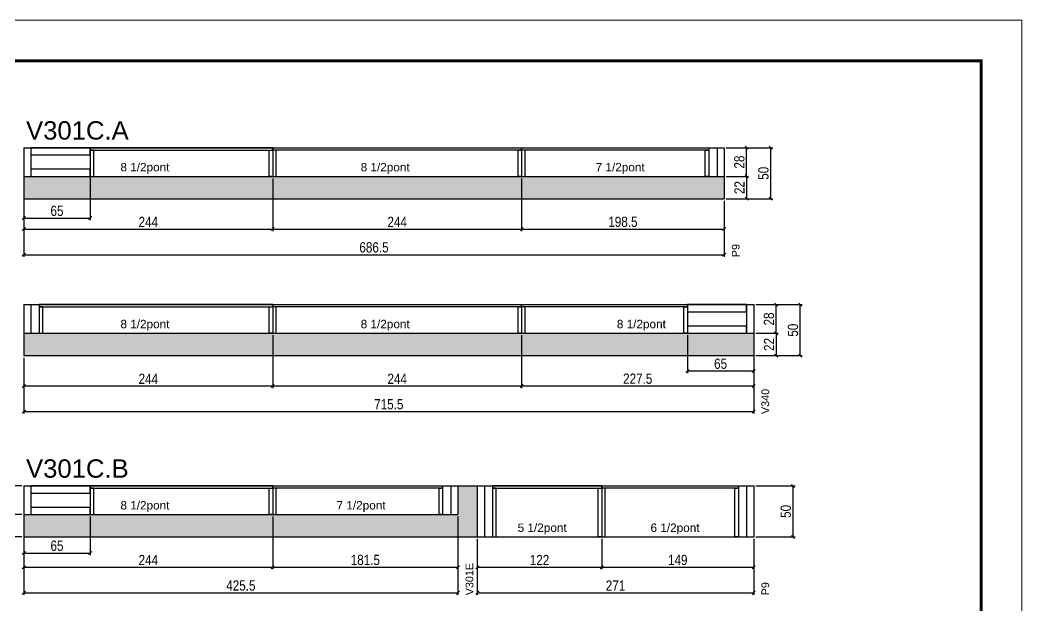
# Model space of a CAD drawing. Extents: x -3394 to 16474, y -5031 to 14397.
# Drawn here: x 6360 to 7342, y 11525 to 12099 of the extents above; entities that cross this region are included whole.
import ezdxf

# ---------------------------------------------------------------- set-up
doc = ezdxf.new("R2010")
doc.units = 0
doc.linetypes.add('DASHED', pattern=[0.75, 0.5, -0.25])
doc.layers.get('0').update_dxf_attribs({"linetype": 'CONTINUOUS'})
doc.layers.get('Defpoints').update_dxf_attribs({"linetype": 'CONTINUOUS'})
for name, color, linetype in [('COTA', 241, 'CONTINUOUS'), ('NOMENCLATURA', 7, 'CONTINUOUS'), ('Painéis', 200, 'CONTINUOUS'), ('PONTALETE', 7, 'CONTINUOUS'), ('SARR_2.2x7', 40, 'CONTINUOUS'), ('SARR_3.5x7', 81, 'CONTINUOUS')]:
    doc.layers.add(name, color=color, linetype=linetype)
doc.layers.add('Folhas', color=255, linetype='CONTINUOUS', lineweight=9)
doc.layers.add('SARRAFO DE PRESSAO', color=251, linetype='DASHED', lineweight=9)
doc.styles.add('ARIAL', font='arial.ttf')
doc.styles.add('COTA TECNICA', font='techl___.ttf', dxfattribs={"height": 10})
doc.dimstyles.new('PAINEL', dxfattribs={"dimtxt": 10, "dimasz": 3, "dimexe": 3, "dimexo": 3, "dimgap": 3, "dimtad": 1, "dimdec": 1, "dimzin": 12, "dimdsep": 46, "dimtxsty": 'COTA TECNICA', "dimblk1": 'OBLIQUE', "dimblk2": 'OBLIQUE', "dimsah": 1, "dimcen": 0.9, "dimclrd": 4, "dimclre": 4, "dimclrt": 240, "dimadec": 1, "dimazin": 3, "dimtfac": 1, "dimtdec": 1, "dimtmove": 0, "dimatfit": 3, "dimfxl": 1, "dimtolj": 1, "dimtzin": 12, "dimarcsym": 0})

# ---------------------------------------------------------------- blocks, each defined once
blk = doc.blocks.new('9999999999')
at = {"layer": 'Folhas'}
blk.add_lwpolyline([(98138.98, 34190.21), (99623.98, 34190.21), (99623.98, 35240.21), (98138.98, 35240.21)], close=True, dxfattribs=at)
at = {"layer": 'Folhas', "color": 30, "const_width": 3}
blk.add_lwpolyline([(98213.98, 34230.21), (99583.98, 34230.21), (99583.98, 35200.21), (98213.98, 35200.21)], close=True, dxfattribs=at)
blk = doc.blocks.new('_Oblique')
at = {"color": 0, "linetype": 'ByBlock', "lineweight": -2}
blk.add_line((-0.5, -0.5), (0.5, 0.5), dxfattribs=at)
blk = doc.blocks.new('*D176')
at = {"layer": 'COTA', "color": 4, "linetype": 'Continuous', "lineweight": -2, "transparency": 16777216}
for p, q in [((6607.78, 11944.16), (6607.78, 11892.43)), ((6363.78, 11922.16), (6363.78, 11892.43)), ((6363.78, 11894.43), (6607.78, 11894.43))]:
    blk.add_line(p, q, dxfattribs=at)
at = {"layer": 'Defpoints', "color": 0, "linetype": 'Continuous', "transparency": 16777216}
for p in [(6607.78, 11946.16), (6363.78, 11924.16), (6607.78, 11894.43)]:
    blk.add_point(p, dxfattribs=at)
at = {"layer": 'COTA', "color": 4, "linetype": 'Continuous', "lineweight": -2, "transparency": 16777216, "xscale": 3, "yscale": 3, "zscale": 3, "rotation": 180}
blk.add_blockref('_Oblique', (6363.78, 11894.43), dxfattribs=at)
at = {"layer": 'COTA', "color": 4, "linetype": 'Continuous', "lineweight": -2, "transparency": 16777216, "xscale": 3, "yscale": 3, "zscale": 3}
blk.add_blockref('_Oblique', (6607.78, 11894.43), dxfattribs=at)
at = {"layer": 'COTA', "color": 240, "linetype": 'Continuous', "transparency": 16777216, "insert": (6485.78, 11901.5), "char_height": 10, "attachment_point": 5, "style": 'COTA TECNICA'}
blk.add_mtext('\\A1;244', dxfattribs=at)
blk = doc.blocks.new('*D177')
at = {"layer": 'COTA', "color": 4, "linetype": 'Continuous', "lineweight": -2, "transparency": 16777216}
for p, q in [((6851.78, 11944.16), (6851.78, 11892.43)), ((7050.28, 11922.16), (7050.28, 11892.43)), ((6851.78, 11894.43), (7050.28, 11894.43))]:
    blk.add_line(p, q, dxfattribs=at)
at = {"layer": 'Defpoints', "color": 0, "linetype": 'Continuous', "transparency": 16777216}
for p in [(6851.78, 11946.16), (7050.28, 11924.16), (7050.28, 11894.43)]:
    blk.add_point(p, dxfattribs=at)
at = {"layer": 'COTA', "color": 4, "linetype": 'Continuous', "lineweight": -2, "transparency": 16777216, "xscale": 3, "yscale": 3, "zscale": 3, "rotation": 180}
blk.add_blockref('_Oblique', (6851.78, 11894.43), dxfattribs=at)
at = {"layer": 'COTA', "color": 4, "linetype": 'Continuous', "lineweight": -2, "transparency": 16777216, "xscale": 3, "yscale": 3, "zscale": 3}
blk.add_blockref('_Oblique', (7050.28, 11894.43), dxfattribs=at)
at = {"layer": 'COTA', "color": 240, "linetype": 'Continuous', "transparency": 16777216, "insert": (6951.03, 11901.56), "char_height": 10, "attachment_point": 5, "style": 'COTA TECNICA'}
blk.add_mtext('\\A1;198.5', dxfattribs=at)
blk = doc.blocks.new('*D178')
at = {"layer": 'COTA', "color": 4, "linetype": 'Continuous', "lineweight": -2, "transparency": 16777216}
for p, q in [((6363.78, 11922.16), (6363.78, 11867.37)), ((7050.28, 11922.16), (7050.28, 11867.37)), ((6363.78, 11869.37), (7050.28, 11869.37))]:
    blk.add_line(p, q, dxfattribs=at)
at = {"layer": 'Defpoints', "color": 0, "linetype": 'Continuous', "transparency": 16777216}
for p in [(6363.78, 11924.16), (7050.28, 11924.16), (7050.28, 11869.37)]:
    blk.add_point(p, dxfattribs=at)
at = {"layer": 'COTA', "color": 4, "linetype": 'Continuous', "lineweight": -2, "transparency": 16777216, "xscale": 3, "yscale": 3, "zscale": 3, "rotation": 180}
blk.add_blockref('_Oblique', (6363.78, 11869.37), dxfattribs=at)
at = {"layer": 'COTA', "color": 4, "linetype": 'Continuous', "lineweight": -2, "transparency": 16777216, "xscale": 3, "yscale": 3, "zscale": 3}
blk.add_blockref('_Oblique', (7050.28, 11869.37), dxfattribs=at)
at = {"layer": 'COTA', "color": 240, "linetype": 'Continuous', "transparency": 16777216, "insert": (6707.03, 11876.5), "char_height": 10, "attachment_point": 5, "style": 'COTA TECNICA'}
blk.add_mtext('\\A1;686.5', dxfattribs=at)
blk = doc.blocks.new('*D179')
at = {"layer": 'COTA', "color": 4, "linetype": 'Continuous', "lineweight": -2, "transparency": 16777216}
for p, q in [((7052.28, 11974.16), (7074.29, 11974.16)), ((7072.29, 11946.16), (7072.29, 11974.16)), ((7052.28, 11946.16), (7074.29, 11946.16))]:
    blk.add_line(p, q, dxfattribs=at)
at = {"layer": 'Defpoints', "color": 0, "linetype": 'Continuous', "transparency": 16777216}
for p in [(7050.28, 11974.16), (7072.29, 11974.16), (7050.28, 11946.16)]:
    blk.add_point(p, dxfattribs=at)
at = {"layer": 'COTA', "color": 4, "linetype": 'Continuous', "lineweight": -2, "transparency": 16777216, "xscale": 3, "yscale": 3, "zscale": 3}
for p, rotation in [((7072.29, 11974.16), 90), ((7072.29, 11946.16), 270)]:
    blk.add_blockref('_Oblique', p, dxfattribs=dict(at, rotation=rotation))
at = {"layer": 'COTA', "color": 240, "linetype": 'Continuous', "transparency": 16777216, "insert": (7065.19, 11960.16), "char_height": 10, "attachment_point": 5, "rotation": 90, "style": 'COTA TECNICA'}
blk.add_mtext('\\A1;28', dxfattribs=at)
blk = doc.blocks.new('*D180')
at = {"layer": 'COTA', "color": 4, "linetype": 'Continuous', "lineweight": -2, "transparency": 16777216}
for p, q in [((7052.28, 11946.16), (7074.29, 11946.16)), ((7072.29, 11946.16), (7072.29, 11924.16)), ((7052.28, 11924.16), (7074.29, 11924.16))]:
    blk.add_line(p, q, dxfattribs=at)
at = {"layer": 'Defpoints', "color": 0, "linetype": 'Continuous', "transparency": 16777216}
for p in [(7050.28, 11946.16), (7050.28, 11924.16), (7072.29, 11924.16)]:
    blk.add_point(p, dxfattribs=at)
at = {"layer": 'COTA', "color": 4, "linetype": 'Continuous', "lineweight": -2, "transparency": 16777216, "xscale": 3, "yscale": 3, "zscale": 3}
for p, rotation in [((7072.29, 11946.16), 90), ((7072.29, 11924.16), 270)]:
    blk.add_blockref('_Oblique', p, dxfattribs=dict(at, rotation=rotation))
at = {"layer": 'COTA', "color": 240, "linetype": 'Continuous', "transparency": 16777216, "insert": (7065.29, 11935.16), "char_height": 10, "attachment_point": 5, "rotation": 90, "style": 'COTA TECNICA'}
blk.add_mtext('\\A1;22', dxfattribs=at)
blk = doc.blocks.new('*D181')
at = {"layer": 'COTA', "color": 4, "linetype": 'Continuous', "lineweight": -2, "transparency": 16777216}
for p, q in [((7052.28, 11974.16), (7097.91, 11974.16)), ((7095.91, 11924.16), (7095.91, 11974.16)), ((7052.28, 11924.16), (7097.91, 11924.16))]:
    blk.add_line(p, q, dxfattribs=at)
at = {"layer": 'Defpoints', "color": 0, "linetype": 'Continuous', "transparency": 16777216}
for p in [(7050.28, 11974.16), (7095.91, 11974.16), (7050.28, 11924.16)]:
    blk.add_point(p, dxfattribs=at)
at = {"layer": 'COTA', "color": 4, "linetype": 'Continuous', "lineweight": -2, "transparency": 16777216, "xscale": 3, "yscale": 3, "zscale": 3}
for p, rotation in [((7095.91, 11974.16), 90), ((7095.91, 11924.16), 270)]:
    blk.add_blockref('_Oblique', p, dxfattribs=dict(at, rotation=rotation))
at = {"layer": 'COTA', "color": 240, "linetype": 'Continuous', "transparency": 16777216, "insert": (7088.8, 11949.16), "char_height": 10, "attachment_point": 5, "rotation": 90, "style": 'COTA TECNICA'}
blk.add_mtext('\\A1;50', dxfattribs=at)
blk = doc.blocks.new('*D182')
at = {"layer": 'COTA', "color": 4, "linetype": 'Continuous', "lineweight": -2, "transparency": 16777216}
for p, q in [((6607.78, 11944.16), (6607.78, 11892.43)), ((6851.78, 11944.16), (6851.78, 11892.43)), ((6607.78, 11894.43), (6851.78, 11894.43))]:
    blk.add_line(p, q, dxfattribs=at)
at = {"layer": 'Defpoints', "color": 0, "linetype": 'Continuous', "transparency": 16777216}
for p in [(6607.78, 11946.16), (6851.78, 11946.16), (6851.78, 11894.43)]:
    blk.add_point(p, dxfattribs=at)
at = {"layer": 'COTA', "color": 4, "linetype": 'Continuous', "lineweight": -2, "transparency": 16777216, "xscale": 3, "yscale": 3, "zscale": 3, "rotation": 180}
blk.add_blockref('_Oblique', (6607.78, 11894.43), dxfattribs=at)
at = {"layer": 'COTA', "color": 4, "linetype": 'Continuous', "lineweight": -2, "transparency": 16777216, "xscale": 3, "yscale": 3, "zscale": 3}
blk.add_blockref('_Oblique', (6851.78, 11894.43), dxfattribs=at)
at = {"layer": 'COTA', "color": 240, "linetype": 'Continuous', "transparency": 16777216, "insert": (6729.78, 11901.5), "char_height": 10, "attachment_point": 5, "style": 'COTA TECNICA'}
blk.add_mtext('\\A1;244', dxfattribs=at)
blk = doc.blocks.new('*D183')
at = {"layer": 'COTA', "color": 4, "linetype": 'Continuous', "lineweight": -2, "transparency": 16777216}
for p, q in [((6607.78, 11790.38), (6607.78, 11738.65)), ((6363.78, 11768.38), (6363.78, 11738.65)), ((6363.78, 11740.65), (6607.78, 11740.65))]:
    blk.add_line(p, q, dxfattribs=at)
at = {"layer": 'Defpoints', "color": 0, "linetype": 'Continuous', "transparency": 16777216}
for p in [(6607.78, 11792.38), (6363.78, 11770.38), (6607.78, 11740.65)]:
    blk.add_point(p, dxfattribs=at)
at = {"layer": 'COTA', "color": 4, "linetype": 'Continuous', "lineweight": -2, "transparency": 16777216, "xscale": 3, "yscale": 3, "zscale": 3, "rotation": 180}
blk.add_blockref('_Oblique', (6363.78, 11740.65), dxfattribs=at)
at = {"layer": 'COTA', "color": 4, "linetype": 'Continuous', "lineweight": -2, "transparency": 16777216, "xscale": 3, "yscale": 3, "zscale": 3}
blk.add_blockref('_Oblique', (6607.78, 11740.65), dxfattribs=at)
at = {"layer": 'COTA', "color": 240, "linetype": 'Continuous', "transparency": 16777216, "insert": (6485.78, 11747.72), "char_height": 10, "attachment_point": 5, "style": 'COTA TECNICA'}
blk.add_mtext('\\A1;244', dxfattribs=at)
blk = doc.blocks.new('*D184')
at = {"layer": 'COTA', "color": 4, "linetype": 'Continuous', "lineweight": -2, "transparency": 16777216}
for p, q in [((6851.78, 11790.38), (6851.78, 11738.65)), ((7079.28, 11768.38), (7079.28, 11738.65)), ((6851.78, 11740.65), (7079.28, 11740.65))]:
    blk.add_line(p, q, dxfattribs=at)
at = {"layer": 'Defpoints', "color": 0, "linetype": 'Continuous', "transparency": 16777216}
for p in [(6851.78, 11792.38), (7079.28, 11770.38), (7079.28, 11740.65)]:
    blk.add_point(p, dxfattribs=at)
at = {"layer": 'COTA', "color": 4, "linetype": 'Continuous', "lineweight": -2, "transparency": 16777216, "xscale": 3, "yscale": 3, "zscale": 3, "rotation": 180}
blk.add_blockref('_Oblique', (6851.78, 11740.65), dxfattribs=at)
at = {"layer": 'COTA', "color": 4, "linetype": 'Continuous', "lineweight": -2, "transparency": 16777216, "xscale": 3, "yscale": 3, "zscale": 3}
blk.add_blockref('_Oblique', (7079.28, 11740.65), dxfattribs=at)
at = {"layer": 'COTA', "color": 240, "linetype": 'Continuous', "transparency": 16777216, "insert": (6965.53, 11747.76), "char_height": 10, "attachment_point": 5, "style": 'COTA TECNICA'}
blk.add_mtext('\\A1;227.5', dxfattribs=at)
blk = doc.blocks.new('*D185')
at = {"layer": 'COTA', "color": 4, "linetype": 'Continuous', "lineweight": -2, "transparency": 16777216}
for p, q in [((6363.78, 11768.38), (6363.78, 11713.59)), ((7079.28, 11768.38), (7079.28, 11713.59)), ((6363.78, 11715.59), (7079.28, 11715.59))]:
    blk.add_line(p, q, dxfattribs=at)
at = {"layer": 'Defpoints', "color": 0, "linetype": 'Continuous', "transparency": 16777216}
for p in [(6363.78, 11770.38), (7079.28, 11770.38), (7079.28, 11715.59)]:
    blk.add_point(p, dxfattribs=at)
at = {"layer": 'COTA', "color": 4, "linetype": 'Continuous', "lineweight": -2, "transparency": 16777216, "xscale": 3, "yscale": 3, "zscale": 3, "rotation": 180}
blk.add_blockref('_Oblique', (6363.78, 11715.59), dxfattribs=at)
at = {"layer": 'COTA', "color": 4, "linetype": 'Continuous', "lineweight": -2, "transparency": 16777216, "xscale": 3, "yscale": 3, "zscale": 3}
blk.add_blockref('_Oblique', (7079.28, 11715.59), dxfattribs=at)
at = {"layer": 'COTA', "color": 240, "linetype": 'Continuous', "transparency": 16777216, "insert": (6721.53, 11722.7), "char_height": 10, "attachment_point": 5, "style": 'COTA TECNICA'}
blk.add_mtext('\\A1;715.5', dxfattribs=at)
blk = doc.blocks.new('*D186')
at = {"layer": 'COTA', "color": 4, "linetype": 'Continuous', "lineweight": -2, "transparency": 16777216}
for p, q in [((7081.28, 11820.38), (7103.29, 11820.38)), ((7101.29, 11792.38), (7101.29, 11820.38)), ((7081.28, 11792.38), (7103.29, 11792.38))]:
    blk.add_line(p, q, dxfattribs=at)
at = {"layer": 'Defpoints', "color": 0, "linetype": 'Continuous', "transparency": 16777216}
for p in [(7079.28, 11820.38), (7101.29, 11820.38), (7079.28, 11792.38)]:
    blk.add_point(p, dxfattribs=at)
at = {"layer": 'COTA', "color": 4, "linetype": 'Continuous', "lineweight": -2, "transparency": 16777216, "xscale": 3, "yscale": 3, "zscale": 3}
for p, rotation in [((7101.29, 11820.38), 90), ((7101.29, 11792.38), 270)]:
    blk.add_blockref('_Oblique', p, dxfattribs=dict(at, rotation=rotation))
at = {"layer": 'COTA', "color": 240, "linetype": 'Continuous', "transparency": 16777216, "insert": (7094.19, 11806.38), "char_height": 10, "attachment_point": 5, "rotation": 90, "style": 'COTA TECNICA'}
blk.add_mtext('\\A1;28', dxfattribs=at)
blk = doc.blocks.new('*D187')
at = {"layer": 'COTA', "color": 4, "linetype": 'Continuous', "lineweight": -2, "transparency": 16777216}
for p, q in [((7081.28, 11792.38), (7103.29, 11792.38)), ((7101.29, 11792.38), (7101.29, 11770.38)), ((7081.28, 11770.38), (7103.29, 11770.38))]:
    blk.add_line(p, q, dxfattribs=at)
at = {"layer": 'Defpoints', "color": 0, "linetype": 'Continuous', "transparency": 16777216}
for p in [(7079.28, 11792.38), (7079.28, 11770.38), (7101.29, 11770.38)]:
    blk.add_point(p, dxfattribs=at)
at = {"layer": 'COTA', "color": 4, "linetype": 'Continuous', "lineweight": -2, "transparency": 16777216, "xscale": 3, "yscale": 3, "zscale": 3}
for p, rotation in [((7101.29, 11792.38), 90), ((7101.29, 11770.38), 270)]:
    blk.add_blockref('_Oblique', p, dxfattribs=dict(at, rotation=rotation))
at = {"layer": 'COTA', "color": 240, "linetype": 'Continuous', "transparency": 16777216, "insert": (7094.29, 11781.38), "char_height": 10, "attachment_point": 5, "rotation": 90, "style": 'COTA TECNICA'}
blk.add_mtext('\\A1;22', dxfattribs=at)
blk = doc.blocks.new('*D188')
at = {"layer": 'COTA', "color": 4, "linetype": 'Continuous', "lineweight": -2, "transparency": 16777216}
for p, q in [((7081.28, 11820.38), (7126.91, 11820.38)), ((7124.91, 11770.38), (7124.91, 11820.38)), ((7081.28, 11770.38), (7126.91, 11770.38))]:
    blk.add_line(p, q, dxfattribs=at)
at = {"layer": 'Defpoints', "color": 0, "linetype": 'Continuous', "transparency": 16777216}
for p in [(7079.28, 11820.38), (7124.91, 11820.38), (7079.28, 11770.38)]:
    blk.add_point(p, dxfattribs=at)
at = {"layer": 'COTA', "color": 4, "linetype": 'Continuous', "lineweight": -2, "transparency": 16777216, "xscale": 3, "yscale": 3, "zscale": 3}
for p, rotation in [((7124.91, 11820.38), 90), ((7124.91, 11770.38), 270)]:
    blk.add_blockref('_Oblique', p, dxfattribs=dict(at, rotation=rotation))
at = {"layer": 'COTA', "color": 240, "linetype": 'Continuous', "transparency": 16777216, "insert": (7117.8, 11795.38), "char_height": 10, "attachment_point": 5, "rotation": 90, "style": 'COTA TECNICA'}
blk.add_mtext('\\A1;50', dxfattribs=at)
blk = doc.blocks.new('*D189')
at = {"layer": 'COTA', "color": 4, "linetype": 'Continuous', "lineweight": -2, "transparency": 16777216}
for p, q in [((6607.78, 11790.38), (6607.78, 11738.65)), ((6851.78, 11790.38), (6851.78, 11738.65)), ((6607.78, 11740.65), (6851.78, 11740.65))]:
    blk.add_line(p, q, dxfattribs=at)
at = {"layer": 'Defpoints', "color": 0, "linetype": 'Continuous', "transparency": 16777216}
for p in [(6607.78, 11792.38), (6851.78, 11792.38), (6851.78, 11740.65)]:
    blk.add_point(p, dxfattribs=at)
at = {"layer": 'COTA', "color": 4, "linetype": 'Continuous', "lineweight": -2, "transparency": 16777216, "xscale": 3, "yscale": 3, "zscale": 3, "rotation": 180}
blk.add_blockref('_Oblique', (6607.78, 11740.65), dxfattribs=at)
at = {"layer": 'COTA', "color": 4, "linetype": 'Continuous', "lineweight": -2, "transparency": 16777216, "xscale": 3, "yscale": 3, "zscale": 3}
blk.add_blockref('_Oblique', (6851.78, 11740.65), dxfattribs=at)
at = {"layer": 'COTA', "color": 240, "linetype": 'Continuous', "transparency": 16777216, "insert": (6729.78, 11747.72), "char_height": 10, "attachment_point": 5, "style": 'COTA TECNICA'}
blk.add_mtext('\\A1;244', dxfattribs=at)
blk = doc.blocks.new('*D190')
at = {"layer": 'COTA', "color": 4, "linetype": 'Continuous', "lineweight": -2, "transparency": 16777216}
for p, q in [((6607.78, 11612.69), (6607.78, 11560.96)), ((6363.78, 11590.69), (6363.78, 11560.96)), ((6363.78, 11562.96), (6607.78, 11562.96))]:
    blk.add_line(p, q, dxfattribs=at)
at = {"layer": 'Defpoints', "color": 0, "linetype": 'Continuous', "transparency": 16777216}
for p in [(6607.78, 11614.69), (6363.78, 11592.69), (6607.78, 11562.96)]:
    blk.add_point(p, dxfattribs=at)
at = {"layer": 'COTA', "color": 4, "linetype": 'Continuous', "lineweight": -2, "transparency": 16777216, "xscale": 3, "yscale": 3, "zscale": 3, "rotation": 180}
blk.add_blockref('_Oblique', (6363.78, 11562.96), dxfattribs=at)
at = {"layer": 'COTA', "color": 4, "linetype": 'Continuous', "lineweight": -2, "transparency": 16777216, "xscale": 3, "yscale": 3, "zscale": 3}
blk.add_blockref('_Oblique', (6607.78, 11562.96), dxfattribs=at)
at = {"layer": 'COTA', "color": 240, "linetype": 'Continuous', "transparency": 16777216, "insert": (6485.78, 11570.03), "char_height": 10, "attachment_point": 5, "style": 'COTA TECNICA'}
blk.add_mtext('\\A1;244', dxfattribs=at)
blk = doc.blocks.new('*D191')
at = {"layer": 'COTA', "color": 4, "linetype": 'Continuous', "lineweight": -2, "transparency": 16777216}
for p, q in [((6607.78, 11612.69), (6607.78, 11560.96)), ((6789.28, 11612.69), (6789.28, 11560.96)), ((6607.78, 11562.96), (6789.28, 11562.96))]:
    blk.add_line(p, q, dxfattribs=at)
at = {"layer": 'Defpoints', "color": 0, "linetype": 'Continuous', "transparency": 16777216}
for p in [(6607.78, 11614.69), (6789.28, 11614.69), (6789.28, 11562.96)]:
    blk.add_point(p, dxfattribs=at)
at = {"layer": 'COTA', "color": 4, "linetype": 'Continuous', "lineweight": -2, "transparency": 16777216, "xscale": 3, "yscale": 3, "zscale": 3, "rotation": 180}
blk.add_blockref('_Oblique', (6607.78, 11562.96), dxfattribs=at)
at = {"layer": 'COTA', "color": 4, "linetype": 'Continuous', "lineweight": -2, "transparency": 16777216, "xscale": 3, "yscale": 3, "zscale": 3}
blk.add_blockref('_Oblique', (6789.28, 11562.96), dxfattribs=at)
at = {"layer": 'COTA', "color": 240, "linetype": 'Continuous', "transparency": 16777216, "insert": (6698.53, 11570.09), "char_height": 10, "attachment_point": 5, "style": 'COTA TECNICA'}
blk.add_mtext('\\A1;181.5', dxfattribs=at)
blk = doc.blocks.new('*D192')
at = {"layer": 'COTA', "color": 4, "linetype": 'Continuous', "lineweight": -2, "transparency": 16777216}
for p, q in [((6789.28, 11612.69), (6789.28, 11535.9)), ((6363.78, 11590.69), (6363.78, 11535.9)), ((6363.78, 11537.9), (6789.28, 11537.9))]:
    blk.add_line(p, q, dxfattribs=at)
at = {"layer": 'Defpoints', "color": 0, "linetype": 'Continuous', "transparency": 16777216}
for p in [(6789.28, 11614.69), (6363.78, 11592.69), (6789.28, 11537.9)]:
    blk.add_point(p, dxfattribs=at)
at = {"layer": 'COTA', "color": 4, "linetype": 'Continuous', "lineweight": -2, "transparency": 16777216, "xscale": 3, "yscale": 3, "zscale": 3, "rotation": 180}
blk.add_blockref('_Oblique', (6363.78, 11537.9), dxfattribs=at)
at = {"layer": 'COTA', "color": 4, "linetype": 'Continuous', "lineweight": -2, "transparency": 16777216, "xscale": 3, "yscale": 3, "zscale": 3}
blk.add_blockref('_Oblique', (6789.28, 11537.9), dxfattribs=at)
at = {"layer": 'COTA', "color": 240, "linetype": 'Continuous', "transparency": 16777216, "insert": (6576.53, 11545.01), "char_height": 10, "attachment_point": 5, "style": 'COTA TECNICA'}
blk.add_mtext('\\A1;425.5', dxfattribs=at)
blk = doc.blocks.new('*D193')
at = {"layer": 'COTA', "color": 4, "linetype": 'Continuous', "lineweight": -2, "transparency": 16777216}
for p, q in [((6808.28, 11590.69), (6808.28, 11560.96)), ((6930.28, 11590.69), (6930.28, 11560.96)), ((6808.28, 11562.96), (6930.28, 11562.96))]:
    blk.add_line(p, q, dxfattribs=at)
at = {"layer": 'Defpoints', "color": 0, "linetype": 'Continuous', "transparency": 16777216}
for p in [(6808.28, 11592.69), (6930.28, 11592.69), (6930.28, 11562.96)]:
    blk.add_point(p, dxfattribs=at)
at = {"layer": 'COTA', "color": 4, "linetype": 'Continuous', "lineweight": -2, "transparency": 16777216, "xscale": 3, "yscale": 3, "zscale": 3, "rotation": 180}
blk.add_blockref('_Oblique', (6808.28, 11562.96), dxfattribs=at)
at = {"layer": 'COTA', "color": 4, "linetype": 'Continuous', "lineweight": -2, "transparency": 16777216, "xscale": 3, "yscale": 3, "zscale": 3}
blk.add_blockref('_Oblique', (6930.28, 11562.96), dxfattribs=at)
at = {"layer": 'COTA', "color": 240, "linetype": 'Continuous', "transparency": 16777216, "insert": (6869.28, 11570.02), "char_height": 10, "attachment_point": 5, "style": 'COTA TECNICA'}
blk.add_mtext('\\A1;122', dxfattribs=at)
blk = doc.blocks.new('*D194')
at = {"layer": 'COTA', "color": 4, "linetype": 'Continuous', "lineweight": -2, "transparency": 16777216}
for p, q in [((6930.28, 11590.69), (6930.28, 11560.96)), ((7079.28, 11590.69), (7079.28, 11560.96)), ((6930.28, 11562.96), (7079.28, 11562.96))]:
    blk.add_line(p, q, dxfattribs=at)
at = {"layer": 'Defpoints', "color": 0, "linetype": 'Continuous', "transparency": 16777216}
for p in [(6930.28, 11592.69), (7079.28, 11592.69), (7079.28, 11562.96)]:
    blk.add_point(p, dxfattribs=at)
at = {"layer": 'COTA', "color": 4, "linetype": 'Continuous', "lineweight": -2, "transparency": 16777216, "xscale": 3, "yscale": 3, "zscale": 3, "rotation": 180}
blk.add_blockref('_Oblique', (6930.28, 11562.96), dxfattribs=at)
at = {"layer": 'COTA', "color": 4, "linetype": 'Continuous', "lineweight": -2, "transparency": 16777216, "xscale": 3, "yscale": 3, "zscale": 3}
blk.add_blockref('_Oblique', (7079.28, 11562.96), dxfattribs=at)
at = {"layer": 'COTA', "color": 240, "linetype": 'Continuous', "transparency": 16777216, "insert": (7004.78, 11570.06), "char_height": 10, "attachment_point": 5, "style": 'COTA TECNICA'}
blk.add_mtext('\\A1;149', dxfattribs=at)
blk = doc.blocks.new('*D195')
at = {"layer": 'COTA', "color": 4, "linetype": 'Continuous', "lineweight": -2, "transparency": 16777216}
for p, q in [((6808.28, 11590.69), (6808.28, 11535.9)), ((7079.28, 11590.69), (7079.28, 11535.9)), ((6808.28, 11537.9), (7079.28, 11537.9))]:
    blk.add_line(p, q, dxfattribs=at)
at = {"layer": 'Defpoints', "color": 0, "linetype": 'Continuous', "transparency": 16777216}
for p in [(6808.28, 11592.69), (7079.28, 11592.69), (7079.28, 11537.9)]:
    blk.add_point(p, dxfattribs=at)
at = {"layer": 'COTA', "color": 4, "linetype": 'Continuous', "lineweight": -2, "transparency": 16777216, "xscale": 3, "yscale": 3, "zscale": 3, "rotation": 180}
blk.add_blockref('_Oblique', (6808.28, 11537.9), dxfattribs=at)
at = {"layer": 'COTA', "color": 4, "linetype": 'Continuous', "lineweight": -2, "transparency": 16777216, "xscale": 3, "yscale": 3, "zscale": 3}
blk.add_blockref('_Oblique', (7079.28, 11537.9), dxfattribs=at)
at = {"layer": 'COTA', "color": 240, "linetype": 'Continuous', "transparency": 16777216, "insert": (6943.78, 11544.97), "char_height": 10, "attachment_point": 5, "style": 'COTA TECNICA'}
blk.add_mtext('\\A1;271', dxfattribs=at)
blk = doc.blocks.new('*D196')
at = {"layer": 'COTA', "color": 4, "linetype": 'Continuous', "lineweight": -2, "transparency": 16777216}
for p, q in [((7081.28, 11642.69), (7119.8, 11642.69)), ((7117.8, 11592.69), (7117.8, 11642.69)), ((7081.28, 11592.69), (7119.8, 11592.69))]:
    blk.add_line(p, q, dxfattribs=at)
at = {"layer": 'Defpoints', "color": 0, "linetype": 'Continuous', "transparency": 16777216}
for p in [(7079.28, 11642.69), (7117.8, 11642.69), (7079.28, 11592.69)]:
    blk.add_point(p, dxfattribs=at)
at = {"layer": 'COTA', "color": 4, "linetype": 'Continuous', "lineweight": -2, "transparency": 16777216, "xscale": 3, "yscale": 3, "zscale": 3}
for p, rotation in [((7117.8, 11642.69), 90), ((7117.8, 11592.69), 270)]:
    blk.add_blockref('_Oblique', p, dxfattribs=dict(at, rotation=rotation))
at = {"layer": 'COTA', "color": 240, "linetype": 'Continuous', "transparency": 16777216, "insert": (7110.69, 11617.69), "char_height": 10, "attachment_point": 5, "rotation": 90, "style": 'COTA TECNICA'}
blk.add_mtext('\\A1;50', dxfattribs=at)
blk = doc.blocks.new('*D197')
at = {"layer": 'COTA', "color": 4, "linetype": 'Continuous', "lineweight": -2, "transparency": 16777216}
for p, q in [((6361.78, 11642.69), (6339.77, 11642.69)), ((6341.77, 11614.69), (6341.77, 11642.69)), ((6361.78, 11614.69), (6339.77, 11614.69))]:
    blk.add_line(p, q, dxfattribs=at)
at = {"layer": 'Defpoints', "color": 0, "linetype": 'Continuous', "transparency": 16777216}
for p in [(6341.77, 11642.69), (6363.78, 11642.69), (6363.78, 11614.69)]:
    blk.add_point(p, dxfattribs=at)
at = {"layer": 'COTA', "color": 4, "linetype": 'Continuous', "lineweight": -2, "transparency": 16777216, "xscale": 3, "yscale": 3, "zscale": 3}
for p, rotation in [((6341.77, 11642.69), 90), ((6341.77, 11614.69), 270)]:
    blk.add_blockref('_Oblique', p, dxfattribs=dict(at, rotation=rotation))
at = {"layer": 'COTA', "color": 240, "linetype": 'Continuous', "transparency": 16777216, "insert": (6334.68, 11628.69), "char_height": 10, "attachment_point": 5, "rotation": 90, "style": 'COTA TECNICA'}
blk.add_mtext('\\A1;28', dxfattribs=at)
blk = doc.blocks.new('*D198')
at = {"layer": 'COTA', "color": 4, "linetype": 'Continuous', "lineweight": -2, "transparency": 16777216}
for p, q in [((6361.78, 11614.69), (6339.77, 11614.69)), ((6341.77, 11614.69), (6341.77, 11592.69)), ((6361.78, 11592.69), (6339.77, 11592.69))]:
    blk.add_line(p, q, dxfattribs=at)
at = {"layer": 'Defpoints', "color": 0, "linetype": 'Continuous', "transparency": 16777216}
for p in [(6363.78, 11614.69), (6341.77, 11592.69), (6363.78, 11592.69)]:
    blk.add_point(p, dxfattribs=at)
at = {"layer": 'COTA', "color": 4, "linetype": 'Continuous', "lineweight": -2, "transparency": 16777216, "xscale": 3, "yscale": 3, "zscale": 3}
for p, rotation in [((6341.77, 11614.69), 90), ((6341.77, 11592.69), 270)]:
    blk.add_blockref('_Oblique', p, dxfattribs=dict(at, rotation=rotation))
at = {"layer": 'COTA', "color": 240, "linetype": 'Continuous', "transparency": 16777216, "insert": (6334.77, 11603.69), "char_height": 10, "attachment_point": 5, "rotation": 90, "style": 'COTA TECNICA'}
blk.add_mtext('\\A1;22', dxfattribs=at)
blk = doc.blocks.new('*D199')
at = {"layer": 'COTA', "color": 4, "linetype": 'Continuous', "lineweight": -2, "transparency": 16777216}
for p, q in [((6361.78, 11642.69), (6316.15, 11642.69)), ((6318.15, 11592.69), (6318.15, 11642.69)), ((6361.78, 11592.69), (6316.15, 11592.69))]:
    blk.add_line(p, q, dxfattribs=at)
at = {"layer": 'Defpoints', "color": 0, "linetype": 'Continuous', "transparency": 16777216}
for p in [(6318.15, 11642.69), (6363.78, 11642.69), (6363.78, 11592.69)]:
    blk.add_point(p, dxfattribs=at)
at = {"layer": 'COTA', "color": 4, "linetype": 'Continuous', "lineweight": -2, "transparency": 16777216, "xscale": 3, "yscale": 3, "zscale": 3}
for p, rotation in [((6318.15, 11642.69), 90), ((6318.15, 11592.69), 270)]:
    blk.add_blockref('_Oblique', p, dxfattribs=dict(at, rotation=rotation))
at = {"layer": 'COTA', "color": 240, "linetype": 'Continuous', "transparency": 16777216, "insert": (6311.04, 11617.69), "char_height": 10, "attachment_point": 5, "rotation": 90, "style": 'COTA TECNICA'}
blk.add_mtext('\\A1;50', dxfattribs=at)
blk = doc.blocks.new('*D2074')
at = {"layer": 'COTA', "color": 4, "linetype": 'Continuous', "lineweight": -2, "transparency": 16777216}
for p, q in [((6363.78, 11951.62), (6363.78, 11903.22)), ((6428.78, 11951.16), (6428.78, 11903.22)), ((6363.78, 11905.22), (6428.78, 11905.22))]:
    blk.add_line(p, q, dxfattribs=at)
at = {"layer": 'Defpoints', "color": 0, "linetype": 'Continuous', "transparency": 16777216}
for p in [(6363.78, 11953.62), (6428.78, 11953.16, 0), (6428.78, 11905.22)]:
    blk.add_point(p, dxfattribs=at)
at = {"layer": 'COTA', "color": 4, "linetype": 'Continuous', "lineweight": -2, "transparency": 16777216, "xscale": 3, "yscale": 3, "zscale": 3, "rotation": 180}
blk.add_blockref('_Oblique', (6363.78, 11905.22), dxfattribs=at)
at = {"layer": 'COTA', "color": 4, "linetype": 'Continuous', "lineweight": -2, "transparency": 16777216, "xscale": 3, "yscale": 3, "zscale": 3}
blk.add_blockref('_Oblique', (6428.78, 11905.22), dxfattribs=at)
at = {"layer": 'COTA', "color": 240, "linetype": 'Continuous', "transparency": 16777216, "insert": (6396.28, 11912.33), "char_height": 10, "attachment_point": 5, "style": 'COTA TECNICA'}
blk.add_mtext('\\A1;65', dxfattribs=at)
blk = doc.blocks.new('*D2075')
at = {"layer": 'COTA', "color": 4, "linetype": 'Continuous', "lineweight": -2, "transparency": 16777216}
for p, q in [((7014.28, 11790.38), (7014.28, 11753.34)), ((7079.28, 11790.38), (7079.28, 11753.34)), ((7079.28, 11755.34), (7014.28, 11755.34))]:
    blk.add_line(p, q, dxfattribs=at)
at = {"layer": 'Defpoints', "color": 0, "linetype": 'Continuous', "transparency": 16777216}
for p in [(7014.28, 11792.38), (7079.28, 11792.38), (7014.28, 11755.34)]:
    blk.add_point(p, dxfattribs=at)
at = {"layer": 'COTA', "color": 4, "linetype": 'Continuous', "lineweight": -2, "transparency": 16777216, "xscale": 3, "yscale": 3, "zscale": 3, "rotation": 180}
blk.add_blockref('_Oblique', (7014.28, 11755.34), dxfattribs=at)
at = {"layer": 'COTA', "color": 4, "linetype": 'Continuous', "lineweight": -2, "transparency": 16777216, "xscale": 3, "yscale": 3, "zscale": 3}
blk.add_blockref('_Oblique', (7079.28, 11755.34), dxfattribs=at)
at = {"layer": 'COTA', "color": 240, "linetype": 'Continuous', "transparency": 16777216, "insert": (7046.78, 11762.45), "char_height": 10, "attachment_point": 5, "style": 'COTA TECNICA'}
blk.add_mtext('\\A1;65', dxfattribs=at)
blk = doc.blocks.new('*D2076')
at = {"layer": 'COTA', "color": 4, "linetype": 'Continuous', "lineweight": -2, "transparency": 16777216}
for p, q in [((6363.78, 11612.69), (6363.78, 11574.87)), ((6428.78, 11612.69), (6428.78, 11574.87)), ((6363.78, 11576.87), (6428.78, 11576.87))]:
    blk.add_line(p, q, dxfattribs=at)
at = {"layer": 'Defpoints', "color": 0, "linetype": 'Continuous', "transparency": 16777216}
for p in [(6363.78, 11614.69), (6428.78, 11614.69), (6428.78, 11576.87)]:
    blk.add_point(p, dxfattribs=at)
at = {"layer": 'COTA', "color": 4, "linetype": 'Continuous', "lineweight": -2, "transparency": 16777216, "xscale": 3, "yscale": 3, "zscale": 3, "rotation": 180}
blk.add_blockref('_Oblique', (6363.78, 11576.87), dxfattribs=at)
at = {"layer": 'COTA', "color": 4, "linetype": 'Continuous', "lineweight": -2, "transparency": 16777216, "xscale": 3, "yscale": 3, "zscale": 3}
blk.add_blockref('_Oblique', (6428.78, 11576.87), dxfattribs=at)
at = {"layer": 'COTA', "color": 240, "linetype": 'Continuous', "transparency": 16777216, "insert": (6396.28, 11583.98), "char_height": 10, "attachment_point": 5, "style": 'COTA TECNICA'}
blk.add_mtext('\\A1;65', dxfattribs=at)

msp = doc.modelspace()

# ---------------------------------------------------------------- hatches: boundary and pattern name
at = {"layer": 'COTA', "linetype": 'Continuous'}
h = msp.add_hatch(dxfattribs=at)
h.set_pattern_fill('AR-CONC', color=256, scale=0.05)
h.set_pattern_definition([(50, (1530.68, 8081.4186), (9.1092334, -0.796954), [0.9525, -10.4775]), (355, (1530.68, 8081.419), (-1.762171, 9.552842), [0.762, -8.382029]), (100.45144, (1531.439, 8081.352), (7.347062, 8.755888), [0.8095, -8.904512]), (46.1842, (1530.68, 8083.959), (13.553952, -2.102116), [1.42875, -15.71625]), (96.63556, (1531.81, 8083.783), (11.870207, 12.371306), [1.21425, -13.35678]), (351.18415, (1530.68, 8083.959), (11.870207, 12.371306), [1.142998, -12.572987]), (21, (1531.95, 8083.3236), (7.5807196, -5.11326), [0.9525, -10.4775]), (326, (1531.95, 8083.324), (3.090101, 9.209398), [0.762, -8.382]), (71.45144, (1532.582, 8082.8975), (10.670821, 4.096138), [0.8095, -8.904497]), (37.5, (1530.68, 8081.4186), (0.1544302, 4.227752), [0, -8.2804, 0, -8.509, 0, -8.41375]), (7.5, (1530.68, 8081.4186), (3.340983, 5.0090287), [0, -4.8514, 0, -8.0899, 0, -3.20675]), (327.5, (1527.8478, 8081.4186), (6.7795298, -0.2864372), [0, -3.175, 0, -9.906, 0, -13.1445]), (317.5, (1526.578, 8081.4186), (7.406459, 1.2713246), [0, -4.1275, 0, -6.5786, 0, -9.3345])])
h.paths.add_polyline_path([(7050.28, 11924.16), (6363.78, 11924.16), (6363.78, 11946.16), (7050.28, 11946.16)])
h = msp.add_hatch(dxfattribs=at)
h.set_pattern_fill('AR-CONC', color=256, scale=0.05)
h.set_pattern_definition([(50, (1530.68, 7927.639), (9.1092334, -0.796954), [0.9525, -10.4775]), (355, (1530.68, 7927.639), (-1.762171, 9.552842), [0.762, -8.382029]), (100.45144, (1531.439, 7927.572), (7.347062, 8.755888), [0.8095, -8.904512]), (46.1842, (1530.68, 7930.179), (13.553952, -2.102116), [1.42875, -15.71625]), (96.63556, (1531.81, 7930.004), (11.870207, 12.371306), [1.21425, -13.35678]), (351.18415, (1530.68, 7930.179), (11.870207, 12.371306), [1.142998, -12.572987]), (21, (1531.95, 7929.544), (7.5807196, -5.11326), [0.9525, -10.4775]), (326, (1531.95, 7929.544), (3.090101, 9.209398), [0.762, -8.382]), (71.45144, (1532.582, 7929.118), (10.670821, 4.096138), [0.8095, -8.904497]), (37.5, (1530.68, 7927.6387), (0.1544302, 4.227752), [0, -8.2804, 0, -8.509, 0, -8.41375]), (7.5, (1530.68, 7927.6387), (3.340983, 5.0090287), [0, -4.8514, 0, -8.0899, 0, -3.20675]), (327.5, (1527.8478, 7927.6387), (6.7795298, -0.2864372), [0, -3.175, 0, -9.906, 0, -13.1445]), (317.5, (1526.578, 7927.639), (7.406459, 1.2713246), [0, -4.1275, 0, -6.5786, 0, -9.3345])])
h.paths.add_polyline_path([(7079.28, 11770.38), (6363.78, 11770.38), (6363.78, 11792.38), (7079.28, 11792.38)])
h = msp.add_hatch(dxfattribs=at)
h.set_pattern_fill('AR-CONC', color=256, scale=0.05)
h.set_pattern_definition([(50, (-1327.746, -307.655), (9.1092334, -0.7969543), [0.9525, -10.4775]), (355, (-1327.746, -307.655), (-1.762171, 9.552842), [0.762, -8.382029]), (100.451445, (-1326.987, -307.722), (7.3470624, 8.7558876), [0.8095004, -8.904512]), (46.1842, (-1327.746, -305.115), (13.553952, -2.102116), [1.42875, -15.71625]), (96.63556, (-1326.617, -305.29), (11.870207, 12.371306), [1.214251, -13.35678]), (351.18415, (-1327.746, -305.115), (11.870207, 12.371306), [1.142998, -12.572987]), (21, (-1326.476, -305.75), (7.5807196, -5.11326), [0.9525, -10.4775]), (326, (-1326.476, -305.75), (3.0901014, 9.2093983), [0.762, -8.382]), (71.451445, (-1325.845, -306.1764), (10.670821, 4.0961384), [0.8095004, -8.904497]), (37.5, (-1327.7464, -307.6553), (0.15443016, 4.22775194), [0, -8.2804, 0, -8.509, 0, -8.41375]), (7.5, (-1327.7464, -307.6553), (3.3409831, 5.0090287), [0, -4.8514, 0, -8.0899, 0, -3.20675]), (327.5, (-1330.5785, -307.6553), (6.77952976, -0.2864372), [0, -3.175, 0, -9.906, 0, -13.1445]), (317.5, (-1331.8485, -307.6553), (7.406459, 1.2713246), [0, -4.1275, 0, -6.5786, 0, -9.3345])])
h.paths.add_polyline_path([(6789.28, 11614.69), (6363.78, 11614.69), (6363.78, 11592.69), (6808.28, 11592.69), (6808.28, 11642.69), (6789.28, 11642.69)])

# ---------------------------------------------------------------- linework, layer by layer
for p, q in [((6363.78, 11946.16), (6363.78, 11924.16)), ((7050.28, 11946.16), (7050.28, 11924.16)), ((6363.78, 11924.16), (7050.28, 11924.16)), ((6363.78, 11792.38), (6363.78, 11770.38)), ((7079.28, 11792.38), (7079.28, 11770.38)), ((6363.78, 11770.38), (7079.28, 11770.38)), ((6789.28, 11642.69), (6808.28, 11642.69)), ((6363.78, 11614.69), (6363.78, 11592.69)), ((6363.78, 11592.69), (6808.28, 11592.69))]:
    msp.add_line(p, q, dxfattribs=at)
at = {"layer": 'Painéis', "linetype": 'Continuous'}
for p, q in [((6363.78, 11974.16), (7050.28, 11974.16)), ((6363.78, 11974.16), (6363.78, 11946.16)), ((6607.78, 11974.16), (6607.78, 11946.16)), ((6851.78, 11974.16), (6851.78, 11946.16)), ((7050.28, 11974.16), (7050.28, 11946.16)), ((6363.78, 11946.16), (7050.28, 11946.16)), ((6363.78, 11820.38), (7079.28, 11820.38)), ((6363.78, 11820.38), (6363.78, 11792.38)), ((6607.78, 11820.38), (6607.78, 11792.38)), ((6851.78, 11820.38), (6851.78, 11792.38)), ((7079.28, 11820.38), (7079.28, 11792.38)), ((6363.78, 11792.38), (7079.28, 11792.38)), ((6363.78, 11642.69), (6789.28, 11642.69)), ((6363.78, 11642.69), (6363.78, 11614.69)), ((6607.78, 11642.69), (6607.78, 11614.69)), ((6789.28, 11642.69), (6789.28, 11614.69)), ((6808.28, 11642.69), (7079.28, 11642.69)), ((6808.28, 11642.69), (6808.28, 11592.69)), ((6930.28, 11642.69), (6930.28, 11592.69)), ((7079.28, 11642.69), (7079.28, 11592.69)), ((6363.78, 11614.69), (6789.28, 11614.69)), ((6808.28, 11592.69), (7079.28, 11592.69))]:
    msp.add_line(p, q, dxfattribs=at)
at = {"layer": 'SARR_2.2x7', "ltscale": 25}
for p, q in [((6370.78, 11974.16), (6370.78, 11946.16, 0)), ((7043.28, 11974.16, 0), (7043.28, 11946.16, 0)), ((6370.78, 11820.38), (6370.78, 11792.38, 0)), ((7072.28, 11820.38, 0), (7072.28, 11792.38, 0)), ((6370.78, 11642.69), (6370.78, 11614.69, 0)), ((6370.78, 11642.69), (6370.78, 11614.69, 0)), ((6782.28, 11642.69, 0), (6782.28, 11614.69, 0)), ((6815.28, 11642.69), (6815.28, 11592.69, 0)), ((7072.28, 11642.69, 0), (7072.28, 11592.69, 0))]:
    msp.add_line(p, q, dxfattribs=at)
at = {"layer": 'SARR_2.2x7', "linetype": 'Continuous', "elevation": 0}
for points in [[(6370.78, 11967.16), (6428.78, 11967.16), (6428.78, 11974.16), (6370.78, 11974.16)], [(6370.78, 11946.16), (6428.78, 11946.16), (6428.78, 11953.16), (6370.78, 11953.16)], [(7014.28, 11792.38), (7072.28, 11792.38), (7072.28, 11799.38), (7014.28, 11799.38)], [(6370.78, 11614.69), (6428.78, 11614.69), (6428.78, 11621.69), (6370.78, 11621.69)]]:
    msp.add_lwpolyline(points, close=True, dxfattribs=at)
at = {"layer": 'SARR_2.2x7', "ltscale": 25, "elevation": 0}
for points in [[(6428.78, 11971.96), (6607.78, 11971.96), (6607.78, 11974.16), (6428.78, 11974.16)], [(6851.78, 11971.96), (6607.78, 11971.96), (6607.78, 11974.16), (6851.78, 11974.16)], [(7035.28, 11971.96), (6851.78, 11971.96), (6851.78, 11974.16), (7035.28, 11974.16)], [(6378.78, 11818.18), (6607.78, 11818.18), (6607.78, 11820.38), (6378.78, 11820.38)], [(6851.78, 11818.18), (6607.78, 11818.18), (6607.78, 11820.38), (6851.78, 11820.38)], [(7014.28, 11818.18), (6851.78, 11818.18), (6851.78, 11820.38), (7014.28, 11820.38)], [(6428.78, 11640.49), (6607.78, 11640.49), (6607.78, 11642.69), (6428.78, 11642.69)], [(6774.28, 11640.49), (6607.78, 11640.49), (6607.78, 11642.69), (6774.28, 11642.69)], [(6823.28, 11640.49), (6930.28, 11640.49), (6930.28, 11642.69), (6823.28, 11642.69)], [(7064.28, 11640.49), (6930.28, 11640.49), (6930.28, 11642.69), (7064.28, 11642.69)]]:
    msp.add_lwpolyline(points, close=True, dxfattribs=at)
at = {"layer": 'SARR_2.2x7', "linetype": 'Continuous'}
for points in [[(7014.28, 11813.38), (7072.28, 11813.38), (7072.28, 11820.38), (7014.28, 11820.38)], [(6370.78, 11635.69), (6428.78, 11635.69), (6428.78, 11642.69), (6370.78, 11642.69)]]:
    msp.add_lwpolyline(points, close=True, dxfattribs=at)
at = {"layer": 'SARR_3.5x7', "elevation": 0}
for points in [[(6428.78, 11946.16), (6432.28, 11946.16), (6432.28, 11971.96), (6428.78, 11971.96)], [(6607.78, 11946.16), (6604.28, 11946.16), (6604.28, 11971.96), (6607.78, 11971.96)], [(6607.78, 11946.16), (6611.28, 11946.16), (6611.28, 11971.96), (6607.78, 11971.96)], [(6851.78, 11946.16), (6848.28, 11946.16), (6848.28, 11971.96), (6851.78, 11971.96)], [(6851.78, 11946.16), (6855.28, 11946.16), (6855.28, 11971.96), (6851.78, 11971.96)], [(7035.28, 11946.16), (7031.78, 11946.16), (7031.78, 11971.96), (7035.28, 11971.96)], [(6378.78, 11792.38), (6382.28, 11792.38), (6382.28, 11818.18), (6378.78, 11818.18)], [(6607.78, 11792.38), (6604.28, 11792.38), (6604.28, 11818.18), (6607.78, 11818.18)], [(6607.78, 11792.38), (6611.28, 11792.38), (6611.28, 11818.18), (6607.78, 11818.18)], [(6851.78, 11792.38), (6848.28, 11792.38), (6848.28, 11818.18), (6851.78, 11818.18)], [(6851.78, 11792.38), (6855.28, 11792.38), (6855.28, 11818.18), (6851.78, 11818.18)], [(7014.28, 11792.38), (7010.78, 11792.38), (7010.78, 11818.18), (7014.28, 11818.18)], [(6428.78, 11614.69), (6432.28, 11614.69), (6432.28, 11640.49), (6428.78, 11640.49)], [(6607.78, 11614.69), (6604.28, 11614.69), (6604.28, 11640.49), (6607.78, 11640.49)], [(6607.78, 11614.69), (6611.28, 11614.69), (6611.28, 11640.49), (6607.78, 11640.49)], [(6774.28, 11614.69), (6770.78, 11614.69), (6770.78, 11640.49), (6774.28, 11640.49)], [(6823.28, 11592.69), (6826.78, 11592.69), (6826.78, 11640.49), (6823.28, 11640.49)], [(6930.28, 11592.69), (6926.78, 11592.69), (6926.78, 11640.49), (6930.28, 11640.49)], [(6930.28, 11592.69), (6933.78, 11592.69), (6933.78, 11640.49), (6930.28, 11640.49)], [(7064.28, 11592.69), (7060.78, 11592.69), (7060.78, 11640.49), (7064.28, 11640.49)]]:
    msp.add_lwpolyline(points, close=True, dxfattribs=at)

# ---------------------------------------------------------------- block references
at = {"layer": 'SARRAFO DE PRESSAO', "color": 6, "linetype": 'ByBlock'}
msp.add_blockref('9999999999', (-92281.77, -23140.8), dxfattribs=at)

# ---------------------------------------------------------------- texts
at = {"layer": 'NOMENCLATURA', "linetype": 'Continuous', "style": 'ARIAL'}
for s, p in [('V301C.A', (6365.95, 11982.2)), ('V301C.B', (6365.95, 11650.73))]:
    msp.add_text(s, height=18, dxfattribs=at).set_placement(p)
for s, p in [('P9', (7065.39, 11866.93, 0)), ('V340', (7094.39, 11713.15, 0)), ('V301E', (6804.39, 11535.46, 0)), ('P9', (7094.39, 11535.46, 0))]:
    msp.add_text(s, height=7.567, rotation=90, dxfattribs=at).set_placement(p)
at = {"layer": 'PONTALETE', "linetype": 'Continuous', "style": 'ARIAL'}
for s, p in [('8 1/2pont', (6458.46, 11951.05, 0)), ('8 1/2pont', (6693.96, 11951.05, 0)), ('7 1/2pont', (6924.3, 11951.05, 0)), ('8 1/2pont', (6458.46, 11797.27, 0)), ('8 1/2pont', (6693.96, 11797.27, 0)), ('8 1/2pont', (6945.08, 11797.27, 0)), ('8 1/2pont', (6458.46, 11619.59, 0)), ('7 1/2pont', (6670.32, 11619.59, 0)), ('5 1/2pont', (6847.83, 11597.59, 0)), ('6 1/2pont', (6978.1, 11597.59, 0))]:
    msp.add_text(s, height=8.25, dxfattribs=at).set_placement(p)

# ---------------------------------------------------------------- dimensions: what is measured, and where the dimension line sits
at = {"layer": 'COTA', "linetype": 'Continuous'}
for base, p1, p2, angle, picture, middle in [((7072.29, 11974.16), (7050.28, 11946.16), (7050.28, 11974.16), 270, '*D179', (7065.19, 11960.16)), ((7095.91, 11974.16), (7050.28, 11924.16), (7050.28, 11974.16), 90, '*D181', (7088.8, 11949.16)), ((7072.29, 11924.16), (7050.28, 11946.16), (7050.28, 11924.16), 90, '*D180', (7065.29, 11935.16)), ((7101.29, 11820.38), (7079.28, 11792.38), (7079.28, 11820.38), 270, '*D186', (7094.19, 11806.38)), ((7124.91, 11820.38), (7079.28, 11770.38), (7079.28, 11820.38), 90, '*D188', (7117.8, 11795.38)), ((7101.29, 11770.38), (7079.28, 11792.38), (7079.28, 11770.38), 90, '*D187', (7094.29, 11781.38)), ((6318.15, 11642.69), (6363.78, 11592.69), (6363.78, 11642.69), 90, '*D199', (6311.04, 11617.69)), ((6341.77, 11642.69), (6363.78, 11614.69), (6363.78, 11642.69), 270, '*D197', (6334.68, 11628.69)), ((6341.77, 11592.69), (6363.78, 11614.69), (6363.78, 11592.69), 90, '*D198', (6334.77, 11603.69))]:
    dim = msp.add_linear_dim(base=base, p1=p1, p2=p2, angle=angle, dimstyle='PAINEL', override={"dimexe": 2, "dimexo": 2, "dimgap": 2, "dimadec": 8, "dimtix": 1, "dimatfit": 2, "dimldrblk": 'Oblique'}, dxfattribs=at)
    dim.commit()
    dim.dimension.update_dxf_attribs({"geometry": picture, "text_midpoint": middle})
for base, p1, p2, picture, middle in [((6428.78, 11905.22), (6363.78, 11953.62), (6428.78, 11953.16, 0), '*D2074', (6396.28, 11912.33)), ((6607.78, 11894.43), (6363.78, 11924.16), (6607.78, 11946.16), '*D176', (6485.78, 11901.5)), ((6851.78, 11894.43), (6607.78, 11946.16), (6851.78, 11946.16), '*D182', (6729.78, 11901.5)), ((7050.28, 11894.43), (6851.78, 11946.16), (7050.28, 11924.16), '*D177', (6951.03, 11901.56)), ((7050.28, 11869.37), (6363.78, 11924.16), (7050.28, 11924.16), '*D178', (6707.03, 11876.5)), ((6607.78, 11740.65), (6363.78, 11770.38), (6607.78, 11792.38), '*D183', (6485.78, 11747.72)), ((6851.78, 11740.65), (6607.78, 11792.38), (6851.78, 11792.38), '*D189', (6729.78, 11747.72)), ((7079.28, 11740.65), (6851.78, 11792.38), (7079.28, 11770.38), '*D184', (6965.53, 11747.76)), ((7014.28, 11755.34), (7079.28, 11792.38), (7014.28, 11792.38), '*D2075', (7046.78, 11762.45)), ((7079.28, 11715.59), (6363.78, 11770.38), (7079.28, 11770.38), '*D185', (6721.53, 11722.7)), ((6607.78, 11562.96), (6363.78, 11592.69), (6607.78, 11614.69), '*D190', (6485.78, 11570.03)), ((6789.28, 11537.9), (6363.78, 11592.69), (6789.28, 11614.69), '*D192', (6576.53, 11545.01)), ((6428.78, 11576.87), (6363.78, 11614.69), (6428.78, 11614.69), '*D2076', (6396.28, 11583.98)), ((6789.28, 11562.96), (6607.78, 11614.69), (6789.28, 11614.69), '*D191', (6698.53, 11570.09)), ((6930.28, 11562.96), (6808.28, 11592.69), (6930.28, 11592.69), '*D193', (6869.28, 11570.02)), ((7079.28, 11537.9), (6808.28, 11592.69), (7079.28, 11592.69), '*D195', (6943.78, 11544.97)), ((7079.28, 11562.96), (6930.28, 11592.69), (7079.28, 11592.69), '*D194', (7004.78, 11570.06))]:
    dim = msp.add_linear_dim(base=base, p1=p1, p2=p2, dimstyle='PAINEL', override={"dimexe": 2, "dimexo": 2, "dimgap": 2, "dimadec": 8, "dimtix": 1, "dimatfit": 2, "dimldrblk": 'Oblique'}, dxfattribs=at)
    dim.commit()
    dim.dimension.update_dxf_attribs({"geometry": picture, "text_midpoint": middle})
dim = msp.add_linear_dim(base=(7117.8, 11642.69), p1=(7079.28, 11592.69), p2=(7079.28, 11642.69), angle=90, dimstyle='PAINEL', override={"dimexe": 2, "dimexo": 2, "dimgap": 2, "dimadec": 8, "dimtix": 1, "dimatfit": 2, "dimldrblk": 'Oblique'}, dxfattribs=at)
dim.commit()
dim.dimension.update_dxf_attribs({"geometry": '*D196', "text_midpoint": (7117.8, 11617.69), "dimtype": 160})

doc.saveas('drawing.dxf')
